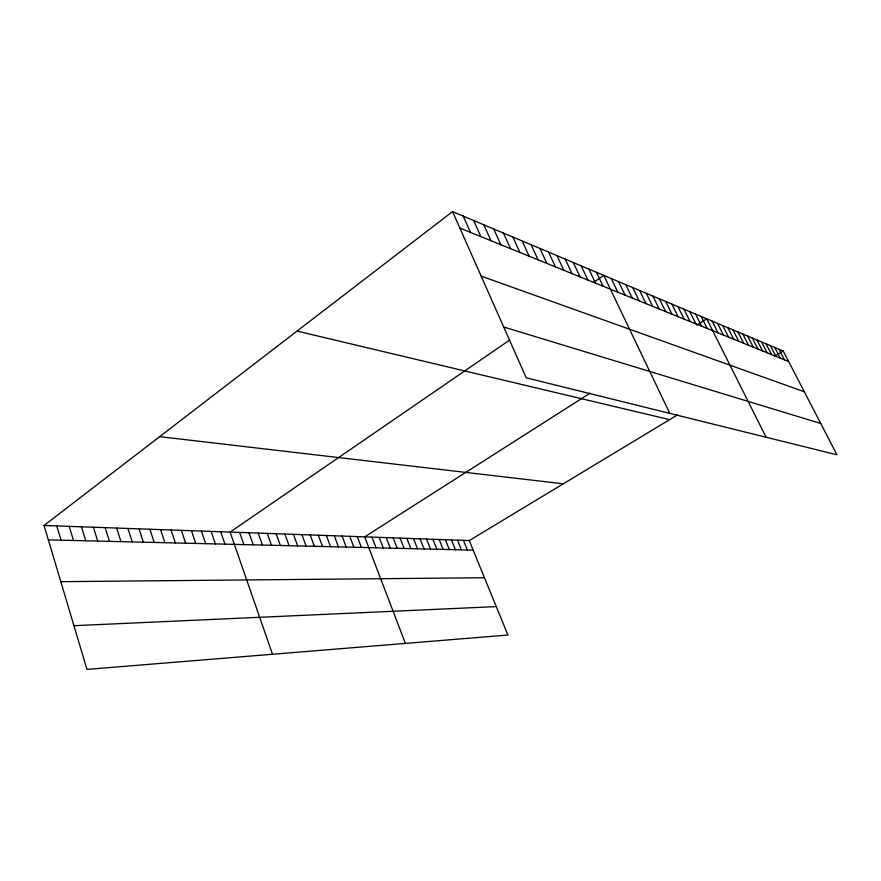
<?xml version="1.0" encoding="UTF-8"?>
<svg xmlns="http://www.w3.org/2000/svg" width="881" height="881" viewBox="0 0 881 881"><rect width="100%" height="100%" fill="white"/><g stroke="black" fill="none" stroke-linecap="round" stroke-linejoin="round"><path stroke-width="1.32" d="M44.05 525.483L469.254 540.571L507.908 635.036L86.977 669.406L44.05 525.483L452.548 211.594L783.231 351.067L836.95 454.783L526.232 377.817L452.548 211.594M509.097 340.451L230.106 532.091L272.493 654.253M593.75 282.305L603.815 275.401L669.791 413.387M590.248 393.058L364.679 536.859L405.381 643.405M696.838 325.111L706.727 318.801L766.085 437.229M469.254 540.571L677.533 414.863M774.432 356.376L783.231 351.067M73.938 625.697L496.278 606.602M60.811 581.669L484.462 577.738M48.345 539.888L473.163 550.14M159.659 436.657L563.322 483.801M297.051 331.08L669.604 419.642M503.701 327.005L820.74 423.486M481.147 276.116L804.32 391.781M459.86 228.091L788.649 361.529M779.024 349.294L784.475 359.844M774.762 347.499L780.247 358.127M770.423 345.66L775.941 356.376M766.007 343.799L771.558 354.591M761.525 341.916L767.109 352.785M756.955 339.989L762.572 350.946M752.319 338.029L757.968 349.085M747.606 336.046L753.288 347.18M742.804 334.02L748.52 345.242M737.926 331.961L743.674 343.282M732.948 329.857L738.741 341.277M727.893 327.732L733.719 339.24M722.75 325.563L728.598 337.159M717.508 323.349L723.4 335.055M712.167 321.091L718.092 332.897M701.199 316.466L707.201 328.481M695.561 314.088L701.595 326.201M689.812 311.665L695.891 323.889M683.953 309.198L690.065 321.521M677.985 306.676L684.141 319.12M671.895 304.11L678.095 316.664M665.695 301.489L671.928 314.165M659.362 298.824L665.64 311.61M652.909 296.104L659.219 309M646.324 293.329L652.667 306.346M639.595 290.488L645.993 303.637M632.734 287.591L639.166 300.861M625.73 284.64L632.206 298.042M618.583 281.623L625.092 295.157M611.271 278.539L617.834 292.206M596.415 272.273L603.056 286.215M588.871 269.09L595.545 283.164M581.152 265.842L587.88 280.048M573.278 262.516L580.039 276.865M565.217 259.113L572.022 273.617M556.979 255.644L563.829 270.291M548.566 252.087L555.448 266.888M539.943 248.464L546.881 263.408M531.133 244.742L538.104 259.851M522.114 240.942L529.129 256.206M512.874 237.044L519.933 252.473M503.425 233.058L510.528 248.651M493.745 228.972L500.882 244.742M483.823 224.787L491.003 240.733M473.659 220.503L480.883 236.626M463.23 216.098L470.498 232.408M463.406 540.361L467.337 549.997M457.47 540.152L461.413 549.854M451.457 539.943L455.411 549.711M445.357 539.723L449.321 549.568M439.167 539.502L443.143 549.414M432.89 539.282L436.877 549.259M426.525 539.062L430.523 549.105M420.05 538.831L424.069 548.951M413.497 538.599L417.517 548.797M406.835 538.357L410.876 548.632M400.073 538.115L404.126 548.478M393.212 537.873L397.276 548.312M386.241 537.63L390.316 548.136M379.171 537.377L383.257 547.971M371.98 537.124L376.077 547.795M357.268 536.595L361.386 547.442M349.735 536.331L353.865 547.255M342.081 536.066L346.222 547.079M334.306 535.791L338.458 546.892M326.399 535.505L330.562 546.694M318.371 535.219L322.545 546.506M310.2 534.932L314.385 546.308M301.897 534.635L306.092 546.11M293.45 534.338L297.657 545.901M284.86 534.029L289.078 545.702M276.127 533.721L280.356 545.482M267.24 533.401L271.48 545.273M258.199 533.082L262.439 545.053M249.004 532.763L253.254 544.832M239.632 532.421L243.894 544.612M220.691 531.75L224.963 544.15M211.121 531.419L215.393 543.918M201.375 531.067L205.658 543.687M191.452 530.714L195.736 543.445M181.354 530.362L185.649 543.203M171.068 529.999L175.363 542.96M160.584 529.624L164.89 542.707M149.913 529.239L154.219 542.443M139.044 528.853L143.35 542.178M127.954 528.468L132.26 541.914M116.666 528.06L120.972 541.639M105.147 527.653L109.453 541.363M93.408 527.234L97.714 541.077M81.437 526.816L85.743 540.791M69.225 526.375L73.53 540.494M56.758 525.935L61.064 540.196"/></g></svg>
